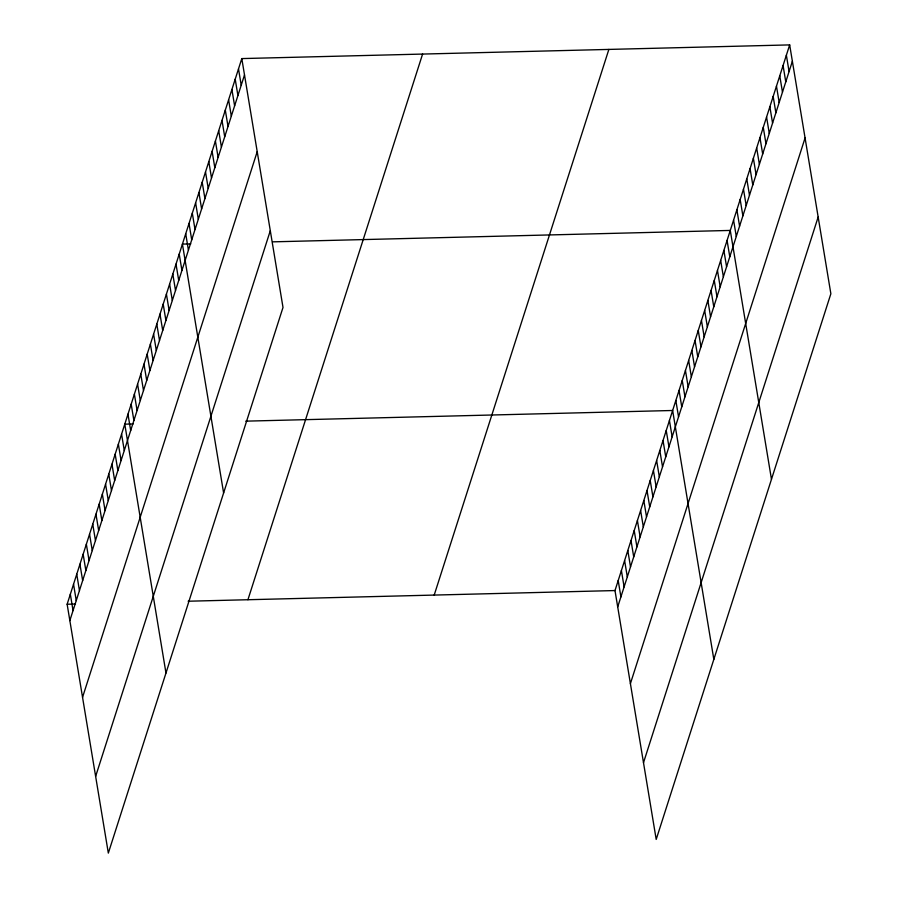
<?xml version="1.0" encoding="UTF-8"?>
<svg xmlns="http://www.w3.org/2000/svg" width="898" height="898" viewBox="0 0 898 898"><rect width="100%" height="100%" fill="white"/><g stroke="black" fill="none" stroke-linecap="round" stroke-linejoin="round"><path stroke-width="1.35" d="M241.798 58.583L283.005 307.442L108.332 853.1L67.137 604.242L241.798 58.583L789.668 44.9L830.863 293.758L656.202 839.417L614.995 590.558L789.668 44.9M69.842 620.585L244.514 74.927M82.549 697.319L257.21 151.661M95.637 776.377L270.298 230.707M247.927 599.729L422.599 54.06M434.205 595.071L608.866 49.412M617.701 606.913L792.373 61.255M630.407 683.636L805.068 137.978M643.496 762.694L818.157 217.035M190.758 243.897L182.417 244.099L223.613 492.968M272.812 241.843L730.276 230.427L771.472 479.285M133.117 423.957L124.777 424.17L165.973 673.029M245.771 421.151L672.636 410.487L713.831 659.356M67.137 604.242L75.477 604.028M188.131 601.222L614.995 590.558M786.367 55.205L789.073 71.559M783.067 65.509L785.772 81.864M779.767 75.825L782.472 92.168M776.467 86.129L779.172 102.484M773.167 96.434L775.872 112.789M769.867 106.739L772.572 123.093M766.566 117.043L769.272 133.398M763.266 127.359L765.972 143.702M759.966 137.663L762.683 154.018M756.666 147.968L759.382 164.323M753.377 158.273L756.082 174.627M750.077 168.588L752.782 184.932M746.777 178.893L749.482 195.236M743.477 189.197L746.182 205.552M740.177 199.502L742.882 215.857M736.876 209.806L739.582 226.161M733.576 220.122L736.281 236.466M727.077 240.428L729.782 256.783M723.878 250.43L726.583 266.785M720.667 260.431L723.373 276.786M717.468 270.444L720.174 286.788M714.269 280.445L716.974 296.789M711.059 290.447L713.775 306.802M707.86 300.448L710.565 316.803M704.661 310.45L707.366 326.805M701.461 320.463L704.167 336.806M698.251 330.464L700.968 346.819M695.052 340.465L697.757 356.82M691.853 350.467L694.558 366.822M688.654 360.468L691.359 376.823M685.443 370.481L688.149 386.825M682.244 380.483L684.95 396.837M679.045 390.484L681.75 406.839M675.835 400.486L678.551 416.84M669.437 420.5L672.142 436.843M666.237 430.501L668.943 446.856M663.027 440.503L665.744 456.858M659.828 450.504L662.533 466.859M656.629 460.506L659.334 476.86M653.43 470.518L656.135 486.862M650.219 480.52L652.925 496.875M647.02 490.521L649.725 506.876M643.821 500.523L646.526 516.878M640.611 510.524L643.327 526.879M637.412 520.537L640.117 536.881M634.212 530.538L636.918 546.893M631.013 540.54L633.719 556.895M627.803 550.541L630.519 566.896M624.604 560.554L627.309 576.898M621.405 570.556L624.11 586.899M618.206 580.557L620.911 596.912M238.509 68.888L241.214 85.231M235.209 79.192L237.914 95.547M231.909 89.497L234.614 105.852M228.608 99.801L231.314 116.156M225.308 110.117L228.013 126.461M222.008 120.422L224.713 136.777M218.708 130.726L221.413 147.081M215.408 141.031L218.113 157.386M212.108 151.335L214.813 167.69M208.807 161.651L211.513 177.995M205.507 171.956L208.213 188.311M202.207 182.26L204.924 198.615M198.907 192.565L201.623 208.92M195.618 202.881L198.323 219.224M192.318 213.185L195.023 229.529M189.018 223.49L191.723 239.845M185.718 233.794L188.423 250.149M179.218 254.112L181.924 270.455M176.008 264.113L178.724 280.457M172.809 274.115L175.514 290.469M169.61 284.116L172.315 300.471M166.411 294.117L169.116 310.472M163.2 304.13L165.906 320.474M160.001 314.132L162.706 330.475M156.802 324.133L159.507 340.488M153.592 334.135L156.308 350.489M150.393 344.136L153.098 360.491M147.193 354.149L149.899 370.492M143.994 364.15L146.7 380.505M140.784 374.152L143.5 390.507M137.585 384.153L140.29 400.508M134.386 394.155L137.091 410.509M131.187 404.167L133.892 420.511M127.976 414.169L130.681 430.524M121.578 434.172L124.283 450.527M118.368 444.173L121.084 460.528M115.168 454.186L117.874 470.53M111.969 464.187L114.675 480.542M108.77 474.189L111.475 490.544M105.56 484.19L108.276 500.545M102.361 494.192L105.066 510.547M99.162 504.205L101.867 520.548M95.963 514.206L98.668 530.561M92.752 524.207L95.457 540.562M89.553 534.209L92.258 550.564M86.354 544.21L89.059 560.565M83.144 554.223L85.86 570.567M79.944 564.225L82.65 580.579M76.745 574.226L79.451 590.581M73.546 584.228L76.251 600.582M70.336 594.24L73.052 610.584"/></g></svg>
